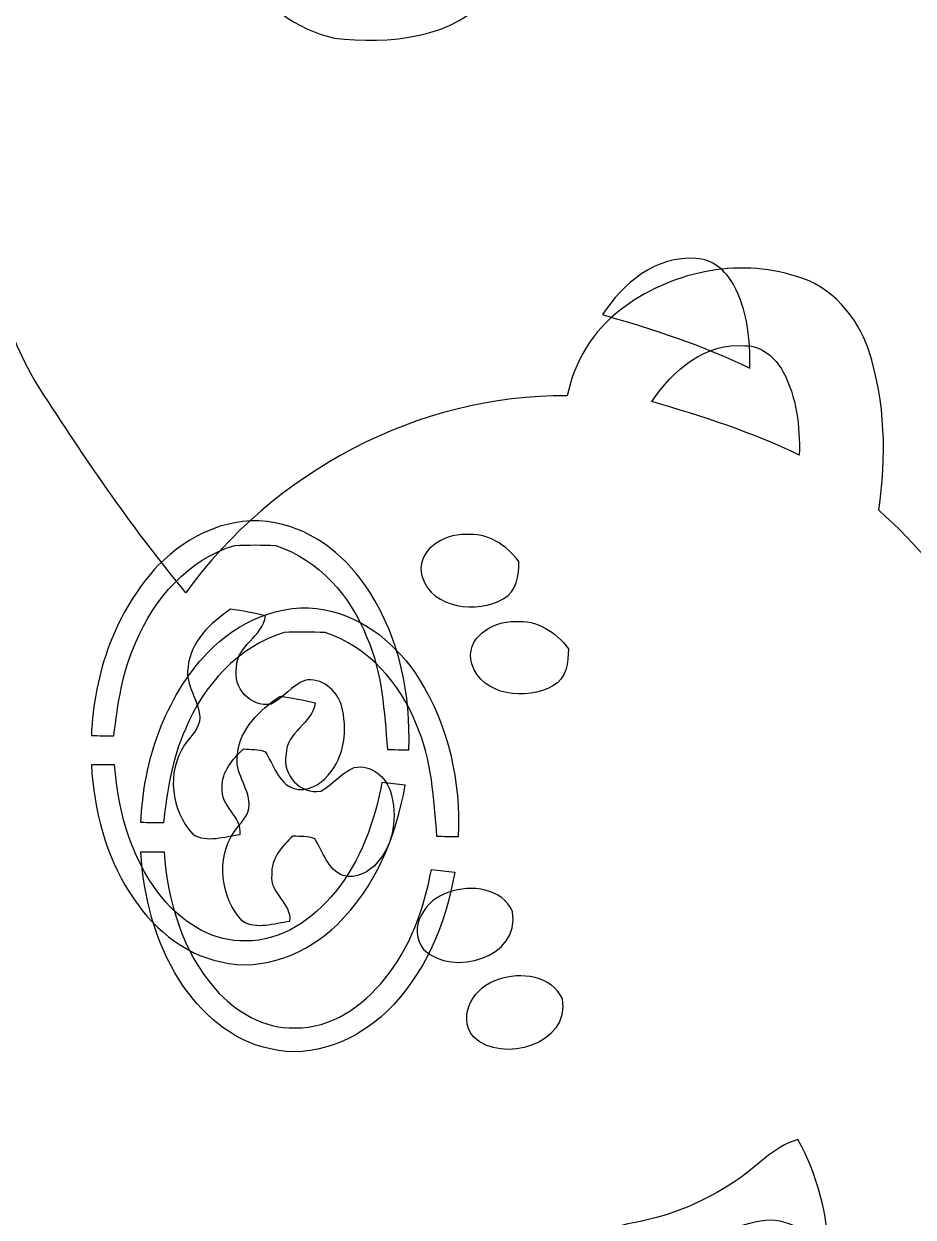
# Model space of a CAD drawing. Header units: centimetres. Extents: x -12.1 to 13.1, y -14.1 to 13.3.
# Drawn here: x -4.63 to 1.64, y -9.17 to -0.75 of the extents above; entities that cross this region are included whole.
import ezdxf

# ---------------------------------------------------------------- set-up
doc = ezdxf.new("R2010")
doc.units = ezdxf.units.CM
doc.header["$MEASUREMENT"] = 0
doc.layers.add('Camada 1', color=7, linetype='Continuous')

msp = doc.modelspace()

# ---------------------------------------------------------------- linework, layer by layer
at = {"layer": 'Camada 1', "color": 156}
for points, knots in [([(-1.28147, 5.01633), (-0.90964, 5.13308), (-0.47819, 5.15813), (-0.13175, 4.95352), (-0.13175, 4.95352), (0.16774, 4.77362), (0.3018, 4.39439), (0.24499, 4.05887), (0.24499, 4.05887), (0.14798, 3.46976), (-0.23442, 2.96422), (-0.69549, 2.60225), (-0.69549, 2.60225), (-0.98512, 2.38073), (-1.3319, 2.25512), (-1.66811, 2.12355), (-1.66811, 2.12355), (-1.40104, 2.02158), (-1.1467, 1.87764), (-0.93644, 1.68258), (-0.93644, 1.68258), (-0.76675, 1.52559), (-0.64116, 1.2977), (-0.67115, 1.06064), (-0.67115, 1.06064), (-0.71313, 0.73535), (-0.97949, 0.49016), (-1.26064, 0.35226), (-1.26064, 0.35226), (-1.19715, 0.06049), (-1.13224, -0.28029), (-1.33402, -0.53533), (-1.33402, -0.53533), (-1.59402, -0.86024), (-2.06039, -0.89448), (-2.44422, -0.85107), (-2.44422, -0.85107), (-2.70951, -0.79075), (-2.94622, -0.6207), (-3.07145, -0.3773), (-3.07145, -0.3773), (-3.26302, -0.00582), (-3.25031, 0.42564), (-3.22138, 0.83061), (-3.22138, 0.83061), (-3.20445, 1.03663), (-3.13248, 1.23947), (-3.16001, 1.44728), (-3.16001, 1.44728), (-3.31486, 1.36684), (-3.4789, 1.29628), (-3.656, 1.28922), (-3.656, 1.28922), (-3.79253, 0.97806), (-3.86873, 0.64574), (-3.94141, 0.31519), (-3.94141, 0.31519), (-3.96117, 0.3032), (-4.00102, 0.27888), (-4.02078, 0.26689), (-4.02078, 0.26689), (-4.12167, 0.28239), (-4.30934, 0.27956), (-4.29665, 0.42705), (-4.29665, 0.42705), (-4.24656, 0.76853), (-4.08252, 1.08003), (-3.99786, 1.41162), (-3.99786, 1.41162), (-4.03701, 1.48997), (-4.09134, 1.55945), (-4.13544, 1.63459), (-4.13544, 1.63459), (-4.49175, 1.59721), (-4.85157, 1.46702), (-5.2107, 1.54322), (-5.2107, 1.54322), (-5.22057, 1.64165), (-5.21986, 1.74077), (-5.20893, 1.83885), (-5.20893, 1.83885), (-5.18812, 1.85049), (-5.14614, 1.87378), (-5.12497, 1.88543), (-5.12497, 1.88543), (-4.79831, 1.87447), (-4.47374, 1.92563), (-4.15836, 2.00783), (-4.15836, 2.00783), (-4.09768, 2.14188), (-4.01443, 2.26359), (-3.91919, 2.37508), (-3.91919, 2.37508), (-3.99291, 2.42162), (-4.07828, 2.43681), (-4.16365, 2.44209), (-4.16365, 2.44209), (-4.59368, 2.47102), (-5.03395, 2.5349), (-5.4213, 2.73526), (-5.4213, 2.73526), (-5.66649, 2.86084), (-5.87957, 3.0785), (-5.94201, 3.35297), (-5.94201, 3.35297), (-6.01186, 3.61225), (-5.94272, 3.8832), (-5.84782, 4.12625), (-5.84782, 4.12625), (-5.75045, 4.37213), (-5.56207, 4.60605), (-5.29149, 4.66317), (-5.29149, 4.66317), (-5.02021, 4.72987), (-4.76303, 4.59582), (-4.52384, 4.48679), (-4.52384, 4.48679), (-4.33017, 4.76057), (-3.98161, 4.95528), (-3.64084, 4.88862), (-3.64084, 4.88862), (-3.45351, 4.85334), (-3.30853, 4.71223), (-3.20304, 4.56123), (-3.20304, 4.56123), (-3.0323, 4.31746), (-2.96669, 4.02149), (-2.90425, 3.73538), (-2.90425, 3.73538), (-2.54087, 4.33723), (-1.95455, 4.80852), (-1.28147, 5.01633)], [0, 0, 0, 0, 0.0294118, 0.0294118, 0.0294118, 0.0294118, 0.0588235, 0.0588235, 0.0588235, 0.0588235, 0.0882353, 0.0882353, 0.0882353, 0.0882353, 0.1176471, 0.1176471, 0.1176471, 0.1176471, 0.1470588, 0.1470588, 0.1470588, 0.1470588, 0.1764706, 0.1764706, 0.1764706, 0.1764706, 0.2058824, 0.2058824, 0.2058824, 0.2058824, 0.2352941, 0.2352941, 0.2352941, 0.2352941, 0.2647059, 0.2647059, 0.2647059, 0.2647059, 0.2941176, 0.2941176, 0.2941176, 0.2941176, 0.3235294, 0.3235294, 0.3235294, 0.3235294, 0.3529412, 0.3529412, 0.3529412, 0.3529412, 0.3823529, 0.3823529, 0.3823529, 0.3823529, 0.4117647, 0.4117647, 0.4117647, 0.4117647, 0.4411765, 0.4411765, 0.4411765, 0.4411765, 0.4705882, 0.4705882, 0.4705882, 0.4705882, 0.5, 0.5, 0.5, 0.5, 0.5294118, 0.5294118, 0.5294118, 0.5294118, 0.5588235, 0.5588235, 0.5588235, 0.5588235, 0.5882353, 0.5882353, 0.5882353, 0.5882353, 0.6176471, 0.6176471, 0.6176471, 0.6176471, 0.6470588, 0.6470588, 0.6470588, 0.6470588, 0.6764706, 0.6764706, 0.6764706, 0.6764706, 0.7058824, 0.7058824, 0.7058824, 0.7058824, 0.7352941, 0.7352941, 0.7352941, 0.7352941, 0.7647059, 0.7647059, 0.7647059, 0.7647059, 0.7941176, 0.7941176, 0.7941176, 0.7941176, 0.8235294, 0.8235294, 0.8235294, 0.8235294, 0.8529412, 0.8529412, 0.8529412, 0.8529412, 0.8823529, 0.8823529, 0.8823529, 0.8823529, 0.9117647, 0.9117647, 0.9117647, 0.9117647, 0.9411765, 0.9411765, 0.9411765, 0.9411765, 1, 1, 1, 1]), ([(-6.30342, -0.88327), (-6.06882, -0.81378), (-5.80636, -0.76827), (-5.57033, -0.85398), (-5.57033, -0.85398), (-5.42252, -0.90056), (-5.35796, -1.0519), (-5.30012, -1.18172), (-5.30012, -1.18172), (-5.18476, -1.46714), (-5.12337, -1.77052), (-5.0112, -2.05732), (-5.0112, -2.05732), (-4.8475, -2.49936), (-4.75789, -2.97771), (-4.48837, -3.37355), (-4.48837, -3.37355), (-4.17828, -3.85259), (-3.85444, -4.32533), (-3.48965, -4.76454), (-3.48965, -4.76454), (-2.87619, -3.91433), (-1.85313, -3.36436), (-0.79938, -3.37566), (-0.79938, -3.37566), (-0.75246, -3.13577), (-0.61946, -2.91704), (-0.42473, -2.76887), (-0.42473, -2.76887), (-0.07935, -2.50394), (0.39723, -2.39597), (0.81634, -2.53288), (0.81634, -2.53288), (1.06469, -2.59989), (1.24709, -2.8172), (1.32646, -3.05533), (1.32646, -3.05533), (1.44533, -3.41693), (1.45274, -3.8085), (1.39736, -4.18246), (1.39736, -4.18246), (1.93781, -4.66398), (2.33751, -5.30746), (2.49555, -6.01656), (2.49555, -6.01656), (2.66595, -6.69245), (2.60563, -7.41565), (2.35622, -8.06443), (2.35622, -8.06443), (2.23168, -8.40732), (2.0299, -8.71352), (1.81434, -9.00494), (1.81434, -9.00494), (1.97698, -9.41625), (2.12021, -9.87028), (2.01331, -10.31446), (2.01331, -10.31446), (1.95194, -10.60688), (1.74979, -10.8542), (1.49613, -11.00516), (1.49613, -11.00516), (1.02836, -11.28387), (0.43745, -11.30502), (-0.06878, -11.12264), (-0.06878, -11.12264), (-0.49033, -10.97909), (-0.88757, -10.65979), (-0.98493, -10.20683), (-0.98493, -10.20683), (-1.62841, -10.14968), (-2.26482, -9.92357), (-2.77106, -9.51681), (-2.77106, -9.51681), (-2.97249, -10.2132), (-3.26917, -10.88207), (-3.64382, -11.5026), (-3.64382, -11.5026), (-3.96273, -12.02577), (-4.33914, -12.52176), (-4.80905, -12.91936), (-4.80905, -12.91936), (-5.25885, -13.30635), (-5.75308, -13.66547), (-6.32422, -13.84823), (-6.32422, -13.84823), (-6.64667, -13.94944), (-7.01779, -13.99285), (-7.32859, -13.832), (-7.32859, -13.832), (-7.54484, -13.72086), (-7.65844, -13.47922), (-7.67925, -13.24568), (-7.67925, -13.24568), (-7.71029, -12.95181), (-7.64573, -12.65264), (-7.50815, -12.39264), (-7.50815, -12.39264), (-7.62704, -12.23107), (-7.71418, -12.03425), (-7.68595, -11.82927), (-7.68595, -11.82927), (-7.67289, -11.6137), (-7.48734, -11.41689), (-7.26685, -11.41651), (-7.26685, -11.41651), (-7.0894, -11.3957), (-6.92042, -11.45568), (-6.75426, -11.50646), (-6.75426, -11.50646), (-6.6195, -11.27753), (-6.49603, -11.04185), (-6.36021, -10.81327), (-6.36021, -10.81327), (-6.94159, -11.04151), (-7.55824, -11.20415), (-8.18654, -11.20556), (-8.18654, -11.20556), (-8.59048, -11.19075), (-8.99934, -11.12722), (-9.37152, -10.96248), (-9.37152, -10.96248), (-9.72994, -10.80586), (-10.03156, -10.54975), (-10.32474, -10.29644), (-10.32474, -10.29644), (-10.87365, -9.84561), (-11.30828, -9.22929), (-11.46844, -8.53079), (-11.46844, -8.53079), (-11.56015, -8.14908), (-11.50582, -7.72612), (-11.28747, -7.39591), (-11.28747, -7.39591), (-11.1213, -7.13591), (-10.86553, -6.94646), (-10.59177, -6.81172), (-10.59177, -6.81172), (-10.49017, -6.76056), (-10.378, -6.73056), (-10.28309, -6.66706), (-10.28309, -6.66706), (-10.26686, -6.54783), (-10.34202, -6.44306), (-10.38293, -6.33689), (-10.38293, -6.33689), (-10.62071, -5.85002), (-10.83238, -5.35156), (-11.04511, -4.85343), (-11.04511, -4.85343), (-11.26911, -4.34686), (-11.43668, -3.7817), (-11.32098, -3.22538), (-11.32098, -3.22538), (-11.25288, -2.86271), (-11.05603, -2.53075), (-10.7837, -2.28346), (-10.7837, -2.28346), (-10.2577, -1.78464), (-9.50839, -1.5225), (-8.78626, -1.60222), (-8.78626, -1.60222), (-8.33895, -1.65621), (-7.87504, -1.84107), (-7.61011, -2.22279), (-7.61011, -2.22279), (-7.39773, -2.53533), (-7.42312, -2.93503), (-7.463, -3.29311), (-7.463, -3.29311), (-7.48522, -3.57251), (-7.58082, -3.8385), (-7.61858, -4.11473), (-7.61858, -4.11473), (-7.38573, -4.13695), (-7.15184, -4.12073), (-6.92254, -4.07556), (-6.92254, -4.07556), (-6.92466, -3.88295), (-6.98039, -3.69739), (-7.00861, -3.50829), (-7.00861, -3.50829), (-7.12045, -2.8673), (-7.16455, -2.19137), (-6.96029, -1.56416), (-6.96029, -1.56416), (-6.86151, -1.25265), (-6.62126, -0.97887), (-6.30342, -0.88327)], [0, 0, 0, 0, 0.0208333, 0.0208333, 0.0208333, 0.0208333, 0.0416667, 0.0416667, 0.0416667, 0.0416667, 0.0625, 0.0625, 0.0625, 0.0625, 0.0833333, 0.0833333, 0.0833333, 0.0833333, 0.1041667, 0.1041667, 0.1041667, 0.1041667, 0.125, 0.125, 0.125, 0.125, 0.1458333, 0.1458333, 0.1458333, 0.1458333, 0.1666667, 0.1666667, 0.1666667, 0.1666667, 0.1875, 0.1875, 0.1875, 0.1875, 0.2083333, 0.2083333, 0.2083333, 0.2083333, 0.2291667, 0.2291667, 0.2291667, 0.2291667, 0.25, 0.25, 0.25, 0.25, 0.2708333, 0.2708333, 0.2708333, 0.2708333, 0.2916667, 0.2916667, 0.2916667, 0.2916667, 0.3125, 0.3125, 0.3125, 0.3125, 0.3333333, 0.3333333, 0.3333333, 0.3333333, 0.3541667, 0.3541667, 0.3541667, 0.3541667, 0.375, 0.375, 0.375, 0.375, 0.3958333, 0.3958333, 0.3958333, 0.3958333, 0.4166667, 0.4166667, 0.4166667, 0.4166667, 0.4375, 0.4375, 0.4375, 0.4375, 0.4583333, 0.4583333, 0.4583333, 0.4583333, 0.4791667, 0.4791667, 0.4791667, 0.4791667, 0.5, 0.5, 0.5, 0.5, 0.5208333, 0.5208333, 0.5208333, 0.5208333, 0.5416667, 0.5416667, 0.5416667, 0.5416667, 0.5625, 0.5625, 0.5625, 0.5625, 0.5833333, 0.5833333, 0.5833333, 0.5833333, 0.6041667, 0.6041667, 0.6041667, 0.6041667, 0.625, 0.625, 0.625, 0.625, 0.6458333, 0.6458333, 0.6458333, 0.6458333, 0.6666667, 0.6666667, 0.6666667, 0.6666667, 0.6875, 0.6875, 0.6875, 0.6875, 0.7083333, 0.7083333, 0.7083333, 0.7083333, 0.7291667, 0.7291667, 0.7291667, 0.7291667, 0.75, 0.75, 0.75, 0.75, 0.7708333, 0.7708333, 0.7708333, 0.7708333, 0.7916667, 0.7916667, 0.7916667, 0.7916667, 0.8125, 0.8125, 0.8125, 0.8125, 0.8333333, 0.8333333, 0.8333333, 0.8333333, 0.8541667, 0.8541667, 0.8541667, 0.8541667, 0.875, 0.875, 0.875, 0.875, 0.8958333, 0.8958333, 0.8958333, 0.8958333, 0.9166667, 0.9166667, 0.9166667, 0.9166667, 0.9375, 0.9375, 0.9375, 0.9375, 0.9583333, 0.9583333, 0.9583333, 0.9583333, 1, 1, 1, 1]), ([(-0.20212, -3.41658), (-0.20212, -3.41658), (-0.20212, -3.41658), (-0.20212, -3.41658), (-0.20212, -3.41658), (0.15241, -3.51852), (0.50377, -3.63352), (0.83715, -3.79334), (0.83715, -3.79334), (0.84069, -3.59156), (0.81952, -3.38306), (0.72109, -3.20316), (0.72109, -3.20316), (0.6671, -3.10683), (0.57257, -3.02112), (0.45614, -3.02146), (0.45614, -3.02146), (0.17816, -2.995), (-0.05925, -3.19716), (-0.20212, -3.41658)], [0, 0, 0, 0, 0.1666667, 0.1666667, 0.1666667, 0.1666667, 0.3333333, 0.3333333, 0.3333333, 0.3333333, 0.5, 0.5, 0.5, 0.5, 0.6666667, 0.6666667, 0.6666667, 0.6666667, 1, 1, 1, 1]), ([(-3.33514, -5.1854), (-3.33514, -5.1854), (-3.33514, -5.1854), (-3.33514, -5.1854), (-3.33514, -5.1854), (-3.63817, -5.50786), (-3.78881, -5.94952), (-3.80715, -6.38698), (-3.80715, -6.38698), (-3.75423, -6.38732), (-3.70132, -6.38801), (-3.64806, -6.38908), (-3.64806, -6.38908), (-3.62089, -6.16401), (-3.58844, -5.93612), (-3.49318, -5.72834), (-3.49318, -5.72834), (-3.36547, -5.41894), (-3.12313, -5.14485), (-2.7961, -5.04463), (-2.7961, -5.04463), (-2.6998, -5.04077), (-2.60313, -5.04112), (-2.50682, -5.04604), (-2.50682, -5.04604), (-2.20238, -5.14554), (-1.97695, -5.4034), (-1.863, -5.69586), (-1.863, -5.69586), (-1.75364, -5.94494), (-1.74094, -6.21834), (-1.71906, -6.48541), (-1.71906, -6.48541), (-1.68132, -6.48575), (-1.60582, -6.48682), (-1.56808, -6.48716), (-1.56808, -6.48716), (-1.55185, -6.10086), (-1.63405, -5.70364), (-1.84324, -5.37519), (-1.84324, -5.37519), (-1.99424, -5.13744), (-2.22742, -4.93704), (-2.51069, -4.88519), (-2.51069, -4.88519), (-2.81479, -4.82452), (-3.12525, -4.96987), (-3.33514, -5.1854)], [0, 0, 0, 0, 0.0769231, 0.0769231, 0.0769231, 0.0769231, 0.1538462, 0.1538462, 0.1538462, 0.1538462, 0.2307692, 0.2307692, 0.2307692, 0.2307692, 0.3076923, 0.3076923, 0.3076923, 0.3076923, 0.3846154, 0.3846154, 0.3846154, 0.3846154, 0.4615385, 0.4615385, 0.4615385, 0.4615385, 0.5384615, 0.5384615, 0.5384615, 0.5384615, 0.6153846, 0.6153846, 0.6153846, 0.6153846, 0.6923077, 0.6923077, 0.6923077, 0.6923077, 0.7692308, 0.7692308, 0.7692308, 0.7692308, 0.8461538, 0.8461538, 0.8461538, 0.8461538, 1, 1, 1, 1]), ([(-1.47389, -5.2676), (-1.47389, -5.2676), (-1.47389, -5.2676), (-1.47389, -5.2676), (-1.47389, -5.2676), (-1.40086, -5.49373), (-1.08406, -5.5276), (-0.90134, -5.42142), (-0.90134, -5.42142), (-0.80396, -5.37202), (-0.79197, -5.2563), (-0.79197, -5.15966), (-0.79197, -5.15966), (-0.8791, -5.04043), (-1.01421, -4.95468), (-1.16697, -4.9688), (-1.16697, -4.9688), (-1.32677, -4.96033), (-1.5254, -5.0859), (-1.47389, -5.2676)], [0, 0, 0, 0, 0.1666667, 0.1666667, 0.1666667, 0.1666667, 0.3333333, 0.3333333, 0.3333333, 0.3333333, 0.5, 0.5, 0.5, 0.5, 0.6666667, 0.6666667, 0.6666667, 0.6666667, 1, 1, 1, 1]), ([(-3.12525, -5.90473), (-3.12525, -5.90473), (-3.12525, -5.90473), (-3.12525, -5.90473), (-3.12525, -5.90473), (-3.14922, -6.03241), (-3.04656, -6.13542), (-3.04269, -6.25854), (-3.04269, -6.25854), (-3.03986, -6.33933), (-3.11078, -6.39015), (-3.14922, -6.45292), (-3.14922, -6.45292), (-3.27905, -6.64377), (-3.24448, -6.91577), (-3.09137, -7.08299), (-3.09137, -7.08299), (-2.99084, -7.14579), (-2.86666, -7.09711), (-2.758, -7.08475), (-2.758, -7.08475), (-2.74282, -6.95318), (-2.90123, -6.88545), (-2.8843, -6.75457), (-2.8843, -6.75457), (-2.88922, -6.64095), (-2.81162, -6.55382), (-2.73437, -6.48151), (-2.73437, -6.48151), (-2.68357, -6.48716), (-2.62817, -6.47868), (-2.58054, -6.50125), (-2.58054, -6.50125), (-2.52129, -6.59227), (-2.4913, -6.7175), (-2.37982, -6.76091), (-2.37982, -6.76091), (-2.2888, -6.78668), (-2.19497, -6.73479), (-2.13711, -6.66672), (-2.13711, -6.66672), (-2.01928, -6.53443), (-1.99811, -6.33933), (-2.04363, -6.17352), (-2.04363, -6.17352), (-2.07678, -6.06486), (-2.18332, -5.97315), (-2.30185, -5.99786), (-2.30185, -5.99786), (-2.39358, -6.03348), (-2.45285, -6.11957), (-2.53822, -6.16577), (-2.53822, -6.16577), (-2.68427, -6.18975), (-2.81338, -6.04863), (-2.78234, -5.90542), (-2.78234, -5.90542), (-2.78446, -5.74702), (-2.59572, -5.69024), (-2.57808, -5.541), (-2.57808, -5.541), (-2.65992, -5.52267), (-2.74248, -5.50645), (-2.82539, -5.4948), (-2.82539, -5.4948), (-2.96719, -5.59182), (-3.109, -5.72304), (-3.12525, -5.90473)], [0, 0, 0, 0, 0.0555556, 0.0555556, 0.0555556, 0.0555556, 0.1111111, 0.1111111, 0.1111111, 0.1111111, 0.1666667, 0.1666667, 0.1666667, 0.1666667, 0.2222222, 0.2222222, 0.2222222, 0.2222222, 0.2777778, 0.2777778, 0.2777778, 0.2777778, 0.3333333, 0.3333333, 0.3333333, 0.3333333, 0.3888889, 0.3888889, 0.3888889, 0.3888889, 0.4444444, 0.4444444, 0.4444444, 0.4444444, 0.5, 0.5, 0.5, 0.5, 0.5555556, 0.5555556, 0.5555556, 0.5555556, 0.6111111, 0.6111111, 0.6111111, 0.6111111, 0.6666667, 0.6666667, 0.6666667, 0.6666667, 0.7222222, 0.7222222, 0.7222222, 0.7222222, 0.7777778, 0.7777778, 0.7777778, 0.7777778, 0.8333333, 0.8333333, 0.8333333, 0.8333333, 0.8888889, 0.8888889, 0.8888889, 0.8888889, 1, 1, 1, 1]), ([(-3.80715, -6.59403), (-3.80715, -6.59403), (-3.80715, -6.59403), (-3.80715, -6.59403), (-3.80715, -6.59403), (-3.78917, -6.91015), (-3.70697, -7.22727), (-3.53657, -7.49682), (-3.53657, -7.49682), (-3.38947, -7.72753), (-3.16723, -7.92825), (-2.89205, -7.9833), (-2.89205, -7.9833), (-2.59501, -8.05595), (-2.28528, -7.92401), (-2.0715, -7.71906), (-2.0715, -7.71906), (-1.8048, -7.45871), (-1.65592, -7.09887), (-1.59347, -6.73586), (-1.59347, -6.73586), (-1.64851, -6.72987), (-1.7032, -6.72387), (-1.75787, -6.71857), (-1.75787, -6.71857), (-1.80867, -6.99586), (-1.90851, -7.27034), (-2.08843, -7.49116), (-2.08843, -7.49116), (-2.24224, -7.6813), (-2.46554, -7.8404), (-2.7199, -7.83512), (-2.7199, -7.83512), (-2.93897, -7.84394), (-3.13935, -7.72082), (-3.28117, -7.56241), (-3.28117, -7.56241), (-3.51399, -7.295), (-3.61914, -6.94154), (-3.64311, -6.593), (-3.64311, -6.593), (-3.6978, -6.593), (-3.75248, -6.59334), (-3.80715, -6.59403)], [0, 0, 0, 0, 0.0833333, 0.0833333, 0.0833333, 0.0833333, 0.1666667, 0.1666667, 0.1666667, 0.1666667, 0.25, 0.25, 0.25, 0.25, 0.3333333, 0.3333333, 0.3333333, 0.3333333, 0.4166667, 0.4166667, 0.4166667, 0.4166667, 0.5, 0.5, 0.5, 0.5, 0.5833333, 0.5833333, 0.5833333, 0.5833333, 0.6666667, 0.6666667, 0.6666667, 0.6666667, 0.75, 0.75, 0.75, 0.75, 0.8333333, 0.8333333, 0.8333333, 0.8333333, 1, 1, 1, 1]), ([(-1.28479, -7.49258), (-1.28479, -7.49258), (-1.28479, -7.49258), (-1.28479, -7.49258), (-1.28479, -7.49258), (-1.45165, -7.53771), (-1.58395, -7.74586), (-1.46154, -7.89896), (-1.46154, -7.89896), (-1.25728, -8.09196), (-0.77891, -7.95222), (-0.83607, -7.63121), (-0.83607, -7.63121), (-0.90874, -7.46081), (-1.12923, -7.43649), (-1.28479, -7.49258)], [0, 0, 0, 0, 0.2, 0.2, 0.2, 0.2, 0.4, 0.4, 0.4, 0.4, 0.6, 0.6, 0.6, 0.6, 1, 1, 1, 1])]:
    msp.add_open_spline(points, degree=3, knots=knots, dxfattribs=at)
at = {"layer": 'Camada 1', "color": 7}
for points, knots in [([(-0.55138, -2.80246), (-0.40852, -2.58304), (-0.1711, -2.3809), (0.10688, -2.40736), (0.10688, -2.40736), (0.22331, -2.407), (0.31784, -2.49273), (0.37182, -2.58903), (0.37182, -2.58903), (0.47025, -2.76895), (0.49142, -2.97744), (0.48789, -3.17923), (0.48789, -3.17923), (0.15451, -3.01941), (-0.19685, -2.90442), (-0.55138, -2.80246)], [0, 0, 0, 0, 0.2, 0.2, 0.2, 0.2, 0.4, 0.4, 0.4, 0.4, 0.6, 0.6, 0.6, 0.6, 1, 1, 1, 1]), ([(-3.6844, -4.57129), (-3.47451, -4.35575), (-3.16406, -4.2104), (-2.85996, -4.27107), (-2.85996, -4.27107), (-2.57668, -4.32293), (-2.3435, -4.52332), (-2.19251, -4.76108), (-2.19251, -4.76108), (-1.98332, -5.08952), (-1.90112, -5.48674), (-1.91735, -5.87304), (-1.91735, -5.87304), (-1.95509, -5.87269), (-2.03059, -5.87162), (-2.06833, -5.87128), (-2.06833, -5.87128), (-2.0902, -5.60422), (-2.1029, -5.33082), (-2.21226, -5.08175), (-2.21226, -5.08175), (-2.32621, -4.7893), (-2.55164, -4.53143), (-2.85608, -4.43194), (-2.85608, -4.43194), (-2.95239, -4.42701), (-3.04906, -4.42665), (-3.14537, -4.43052), (-3.14537, -4.43052), (-3.47239, -4.53073), (-3.71474, -4.80484), (-3.84245, -5.11422), (-3.84245, -5.11422), (-3.9377, -5.322), (-3.97016, -5.54989), (-3.99732, -5.77497), (-3.99732, -5.77497), (-4.05058, -5.77391), (-4.1035, -5.7732), (-4.15642, -5.77285), (-4.15642, -5.77285), (-4.13807, -5.33541), (-3.98744, -4.89374), (-3.6844, -4.57129)], [0, 0, 0, 0, 0.0833333, 0.0833333, 0.0833333, 0.0833333, 0.1666667, 0.1666667, 0.1666667, 0.1666667, 0.25, 0.25, 0.25, 0.25, 0.3333333, 0.3333333, 0.3333333, 0.3333333, 0.4166667, 0.4166667, 0.4166667, 0.4166667, 0.5, 0.5, 0.5, 0.5, 0.5833333, 0.5833333, 0.5833333, 0.5833333, 0.6666667, 0.6666667, 0.6666667, 0.6666667, 0.75, 0.75, 0.75, 0.75, 0.8333333, 0.8333333, 0.8333333, 0.8333333, 1, 1, 1, 1]), ([(-1.82316, -4.65349), (-1.87466, -4.4718), (-1.67604, -4.34622), (-1.51623, -4.35468), (-1.51623, -4.35468), (-1.36348, -4.34057), (-1.22836, -4.4263), (-1.14123, -4.54554), (-1.14123, -4.54554), (-1.14123, -4.64219), (-1.15322, -4.75791), (-1.2506, -4.8073), (-1.2506, -4.8073), (-1.43333, -4.91348), (-1.75012, -4.87961), (-1.82316, -4.65349)], [0, 0, 0, 0, 0.2, 0.2, 0.2, 0.2, 0.4, 0.4, 0.4, 0.4, 0.6, 0.6, 0.6, 0.6, 1, 1, 1, 1]), ([(-3.47451, -5.29061), (-3.45827, -5.10892), (-3.31645, -4.97769), (-3.17465, -4.88068), (-3.17465, -4.88068), (-3.09174, -4.89232), (-3.00918, -4.90855), (-2.92734, -4.9269), (-2.92734, -4.9269), (-2.94498, -5.07612), (-3.13372, -5.13291), (-3.1316, -5.29132), (-3.1316, -5.29132), (-3.16264, -5.43453), (-3.03354, -5.57564), (-2.88748, -5.55166), (-2.88748, -5.55166), (-2.80212, -5.50545), (-2.74284, -5.41937), (-2.65112, -5.38373), (-2.65112, -5.38373), (-2.53259, -5.35905), (-2.42605, -5.45076), (-2.39289, -5.55941), (-2.39289, -5.55941), (-2.34738, -5.72523), (-2.36855, -5.9203), (-2.48637, -6.0526), (-2.48637, -6.0526), (-2.54423, -6.12069), (-2.63806, -6.17255), (-2.72908, -6.1468), (-2.72908, -6.1468), (-2.84056, -6.1034), (-2.87055, -5.97817), (-2.92981, -5.88715), (-2.92981, -5.88715), (-2.97744, -5.86458), (-3.03283, -5.87304), (-3.08363, -5.86739), (-3.08363, -5.86739), (-3.16089, -5.93972), (-3.23849, -6.02684), (-3.23356, -6.14045), (-3.23356, -6.14045), (-3.25049, -6.27133), (-3.09209, -6.33906), (-3.10727, -6.47064), (-3.10727, -6.47064), (-3.21592, -6.48299), (-3.3401, -6.53167), (-3.44063, -6.46888), (-3.44063, -6.46888), (-3.59375, -6.30166), (-3.62832, -6.02967), (-3.49849, -5.83881), (-3.49849, -5.83881), (-3.46004, -5.77603), (-3.38912, -5.72523), (-3.39195, -5.64444), (-3.39195, -5.64444), (-3.39583, -5.52131), (-3.49849, -5.4183), (-3.47451, -5.29061)], [0, 0, 0, 0, 0.0588235, 0.0588235, 0.0588235, 0.0588235, 0.1176471, 0.1176471, 0.1176471, 0.1176471, 0.1764706, 0.1764706, 0.1764706, 0.1764706, 0.2352941, 0.2352941, 0.2352941, 0.2352941, 0.2941176, 0.2941176, 0.2941176, 0.2941176, 0.3529412, 0.3529412, 0.3529412, 0.3529412, 0.4117647, 0.4117647, 0.4117647, 0.4117647, 0.4705882, 0.4705882, 0.4705882, 0.4705882, 0.5294118, 0.5294118, 0.5294118, 0.5294118, 0.5882353, 0.5882353, 0.5882353, 0.5882353, 0.6470588, 0.6470588, 0.6470588, 0.6470588, 0.7058824, 0.7058824, 0.7058824, 0.7058824, 0.7647059, 0.7647059, 0.7647059, 0.7647059, 0.8235294, 0.8235294, 0.8235294, 0.8235294, 0.8823529, 0.8823529, 0.8823529, 0.8823529, 1, 1, 1, 1]), ([(-4.15642, -5.97992), (-4.10174, -5.97923), (-4.04707, -5.97887), (-3.99238, -5.97887), (-3.99238, -5.97887), (-3.9684, -6.32741), (-3.86326, -6.6809), (-3.63044, -6.94831), (-3.63044, -6.94831), (-3.48862, -7.10671), (-3.28824, -7.22982), (-3.06916, -7.221), (-3.06916, -7.221), (-2.81481, -7.22629), (-2.5915, -7.0672), (-2.43769, -6.87704), (-2.43769, -6.87704), (-2.25777, -6.65621), (-2.15793, -6.38174), (-2.10714, -6.10446), (-2.10714, -6.10446), (-2.05246, -6.10975), (-1.99777, -6.11575), (-1.94274, -6.12174), (-1.94274, -6.12174), (-2.00518, -6.48475), (-2.15406, -6.84459), (-2.42076, -7.10494), (-2.42076, -7.10494), (-2.63455, -7.3099), (-2.94428, -7.44185), (-3.24131, -7.36917), (-3.24131, -7.36917), (-3.51649, -7.31414), (-3.73873, -7.11341), (-3.88584, -6.88269), (-3.88584, -6.88269), (-4.05623, -6.61317), (-4.13843, -6.29603), (-4.15642, -5.97992)], [0, 0, 0, 0, 0.0909091, 0.0909091, 0.0909091, 0.0909091, 0.1818182, 0.1818182, 0.1818182, 0.1818182, 0.2727273, 0.2727273, 0.2727273, 0.2727273, 0.3636364, 0.3636364, 0.3636364, 0.3636364, 0.4545455, 0.4545455, 0.4545455, 0.4545455, 0.5454545, 0.5454545, 0.5454545, 0.5454545, 0.6363636, 0.6363636, 0.6363636, 0.6363636, 0.7272727, 0.7272727, 0.7272727, 0.7272727, 0.8181818, 0.8181818, 0.8181818, 0.8181818, 1, 1, 1, 1]), ([(-1.63405, -6.87846), (-1.47849, -6.82237), (-1.25801, -6.84671), (-1.18533, -7.0171), (-1.18533, -7.0171), (-1.12818, -7.33812), (-1.60655, -7.47783), (-1.81081, -7.28486), (-1.81081, -7.28486), (-1.93321, -7.13176), (-1.80092, -6.9236), (-1.63405, -6.87846)], [0, 0, 0, 0, 0.25, 0.25, 0.25, 0.25, 0.5, 0.5, 0.5, 0.5, 1, 1, 1, 1]), ([(0.38169, -8.91998), (0.53199, -8.82332), (0.64981, -8.67587), (0.8262, -8.62259), (0.8262, -8.62259), (0.96555, -8.86919), (1.03716, -9.15282), (1.04422, -9.43539), (1.04422, -9.43539), (0.92991, -9.30697), (0.78563, -9.17504), (0.59972, -9.19232), (0.59972, -9.19232), (0.40286, -9.21597), (0.20002, -9.30027), (0.0695, -9.45409), (0.0695, -9.45409), (-0.04127, -9.64564), (0.20284, -9.91305), (0.40323, -9.80015), (0.40323, -9.80015), (0.4265, -9.72572), (0.39828, -9.60084), (0.496, -9.57862), (0.496, -9.57862), (0.61982, -9.5257), (0.74259, -9.62025), (0.78739, -9.73208), (0.78739, -9.73208), (0.80715, -9.86754), (0.68509, -9.97408), (0.57643, -10.03229), (0.57643, -10.03229), (0.39616, -10.13812), (0.17322, -10.11237), (-0.01481, -10.04147), (-0.01481, -10.04147), (-0.23988, -9.95927), (-0.45614, -9.80617), (-0.55386, -9.58074), (-0.55386, -9.58074), (-0.58561, -9.48619), (-0.61453, -9.34966), (-0.51788, -9.2837), (-0.51788, -9.2837), (-0.46389, -9.2329), (-0.38946, -9.22126), (-0.31962, -9.2075), (-0.31962, -9.2075), (-0.0695, -9.16128), (0.17003, -9.0611), (0.38169, -8.91998)], [0, 0, 0, 0, 0.0714286, 0.0714286, 0.0714286, 0.0714286, 0.1428571, 0.1428571, 0.1428571, 0.1428571, 0.2142857, 0.2142857, 0.2142857, 0.2142857, 0.2857143, 0.2857143, 0.2857143, 0.2857143, 0.3571429, 0.3571429, 0.3571429, 0.3571429, 0.4285714, 0.4285714, 0.4285714, 0.4285714, 0.5, 0.5, 0.5, 0.5, 0.5714286, 0.5714286, 0.5714286, 0.5714286, 0.6428571, 0.6428571, 0.6428571, 0.6428571, 0.7142857, 0.7142857, 0.7142857, 0.7142857, 0.7857143, 0.7857143, 0.7857143, 0.7857143, 0.8571429, 0.8571429, 0.8571429, 0.8571429, 1, 1, 1, 1])]:
    msp.add_open_spline(points, degree=3, knots=knots, dxfattribs=at)

doc.saveas('drawing.dxf')
